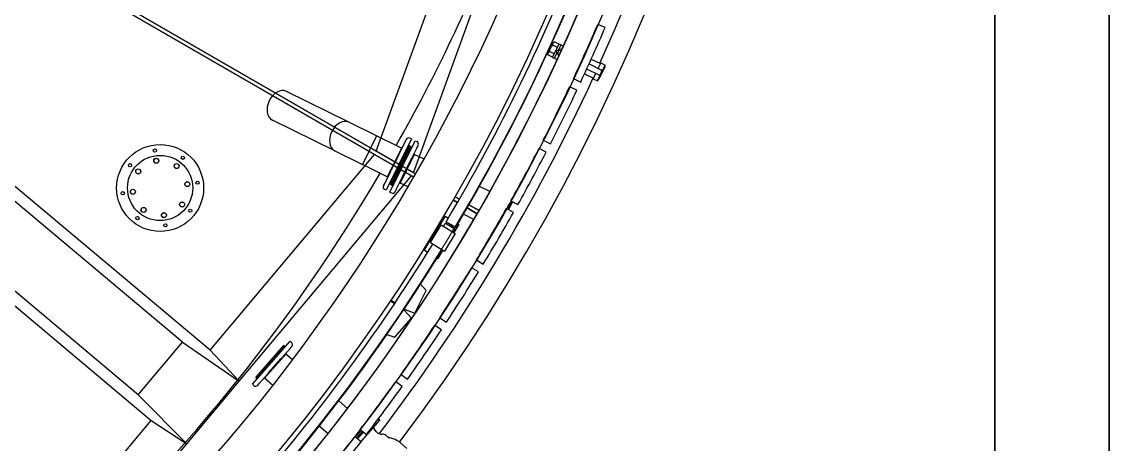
# Model space of a CAD drawing. Header units: millimetres. Extents: x 0 to 59400, y 0 to 42000.
# Drawn here: x 54648 to 59400, y 26217 to 28063 of the extents above; entities that cross this region are included whole.
import ezdxf

# ---------------------------------------------------------------- set-up
doc = ezdxf.new("R2010")
doc.units = ezdxf.units.MM
doc.header["$LTSCALE"] = 100
doc.layers.get('0').update_dxf_attribs({"lineweight": 18})
for name, color, linetype, lineweight in [('Border', 7, 'Continuous', 35), ('Sketch Geometry', 7, 'Continuous', 18), ('Visible', 7, 'Continuous', 25)]:
    doc.layers.add(name, color=color, linetype=linetype, lineweight=lineweight)

# ---------------------------------------------------------------- blocks, each defined once
blk = doc.blocks.new('Borders Bigadan Border')
at = {"layer": 'Border'}
for p, q in [((594, 420), (594, 0)), ((589, 5), (589, 415))]:
    blk.add_line(p, q, dxfattribs=at)

msp = doc.modelspace()

# ---------------------------------------------------------------- linework, layer by layer
at = {"layer": 'Sketch Geometry'}
msp.add_circle((49584.05, 31306.07), 8095.14, dxfattribs=at)
at = {"layer": 'Visible', "color": 9, "true_color": 0xc0c0c0}
for p, q in [((56361.03, 27384.15), (49954.03, 31083.23)), ((49962.03, 31097.09), (56369.03, 27398)), ((55350.23, 26663.49), (50367.43, 30844.55)), ((50616.79, 30700.58), (56188.94, 27483.5)), ((55470.77, 26627.62), (50616.79, 30700.58)), ((56196.94, 27497.36), (50624.79, 30714.44)), ((55157.39, 26433.68), (50174.6, 30614.74)), ((50359.68, 30394.17), (55213.65, 26321.2)), ((56196.94, 27497.36), (56579.07, 28547.26)), ((56359.28, 27403.64), (56759.78, 28504)), ((55470.77, 26627.62), (56188.94, 27483.5)), ((56188.94, 27483.5), (56351.28, 27389.78)), ((56359.28, 27403.64), (56196.94, 27497.36)), ((55598.58, 26492.75), (56351.28, 27389.78)), ((56351.28, 27389.78), (56361.03, 27384.15)), ((56369.03, 27398), (56359.28, 27403.64)), ((56534.24, 27284.15), (56552.29, 27273.72)), ((56552.29, 27273.72), (56534.24, 27284.15)), ((56542.24, 27298), (56560.29, 27287.58)), ((56560.29, 27287.58), (56542.24, 27298)), ((56594.12, 27249.57), (56638.16, 27224.15)), ((56638.16, 27224.15), (56594.12, 27249.57)), ((56602.12, 27263.43), (56646.16, 27238)), ((56646.16, 27238), (56602.12, 27263.43)), ((56415.26, 26889.43), (56390.64, 26916.69)), ((56366.19, 26789.92), (56415.26, 26889.43)), ((56276.38, 26830.7), (56259.04, 26842.28)), ((56262.37, 26847.27), (56279.71, 26835.68)), ((56320.66, 26801.11), (56316.54, 26803.86)), ((56319.87, 26808.85), (56323.99, 26806.1)), ((56323.99, 26806.1), (56366.19, 26789.92)), ((56278.59, 26684.89), (56351.75, 26768.31)), ((56351.75, 26768.31), (56320.66, 26801.11)), ((55157.39, 26433.68), (55350.23, 26663.49)), ((55350.23, 26663.49), (55598.58, 26492.75)), ((56243.98, 26697.21), (56278.59, 26684.89)), ((55598.58, 26492.75), (55470.77, 26627.62)), ((55368.66, 26218.75), (55598.58, 26492.75)), ((55368.66, 26218.75), (55157.39, 26433.68)), ((54495.48, 25465.32), (55213.65, 26321.2)), ((55213.65, 26321.2), (55368.66, 26218.75)), ((54615.97, 25321.72), (55368.66, 26218.75))]:
    msp.add_line(p, q, dxfattribs=at)
at = {"layer": 'Visible'}
for p, q in [((57197.16, 28037.77), (57164.97, 28051.5)), ((56948.34, 27926.7), (56958.88, 27948.06)), ((56958.88, 27948.06), (56969.41, 27969.42)), ((56965.09, 27971.92), (56969.56, 27969.72)), ((56966.7, 27907.41), (56995.89, 27966.6)), ((56988.32, 27951.24), (56968.1, 27961.21)), ((56969.41, 27969.42), (56971.04, 27972.73)), ((56971.04, 27972.73), (56975.12, 27975.45)), ((56995.34, 27965.48), (56975.12, 27975.45)), ((56991.59, 27936.39), (57004.41, 27962.4)), ((56995.89, 27966.6), (57004.41, 27962.4)), ((57003.97, 27961.5), (57013.95, 27956.58)), ((56945.07, 27927.95), (56948.2, 27926.4)), ((56946.71, 27923.4), (56948.34, 27926.7)), ((56946.71, 27923.4), (56947.04, 27918.5)), ((56967.25, 27908.52), (56947.04, 27918.5)), ((56974.28, 27922.76), (56954.06, 27932.73)), ((56966.7, 27907.41), (56975.22, 27903.21)), ((56975.22, 27903.21), (56988.05, 27929.21)), ((56975.67, 27904.1), (56987.41, 27898.31)), ((56982.67, 27931.87), (56986.21, 27939.04)), ((56982.67, 27931.87), (56988.05, 27929.21)), ((56991.59, 27936.39), (56986.21, 27939.04)), ((56989.8, 27925.19), (56988.05, 27929.21)), ((56991.59, 27936.39), (56995.85, 27937.45)), ((57136.57, 27900.1), (57177.02, 27880.59)), ((57170.85, 27829.59), (57116.67, 27856.31)), ((57127.05, 27879.06), (57181.91, 27852.02)), ((57164.01, 27804.54), (57198.04, 27873.55)), ((57178.34, 27883.26), (57166.64, 27859.54)), ((57195.61, 27865.3), (57169.08, 27811.48)), ((57178.34, 27883.26), (57198.04, 27873.55)), ((57058.81, 27814.57), (57090.48, 27799.68)), ((57107.42, 27836.18), (57145.63, 27816.92)), ((57155.59, 27837.12), (57144.31, 27814.25)), ((57144.31, 27814.25), (57164.01, 27804.54)), ((56077.65, 27624.27), (55804.82, 27758.81)), ((57073.47, 27763.48), (57041.79, 27778.37)), ((56015.87, 27498.97), (55743.03, 27633.52)), ((56198.46, 27564.69), (56077.65, 27624.27)), ((56198.46, 27564.69), (56136.68, 27439.4)), ((56198.46, 27564.69), (56136.68, 27439.4)), ((56307.07, 27511.13), (56198.46, 27564.69)), ((56351.19, 27550.87), (56240.62, 27326.65)), ((56256.77, 27318.69), (56367.34, 27542.91)), ((56342.86, 27520.41), (56259.71, 27351.8)), ((56345.55, 27519.08), (56262.41, 27350.47)), ((56262.41, 27350.47), (56345.55, 27519.08)), ((56265.1, 27349.14), (56348.24, 27517.76)), ((56323.5, 27539.92), (56298.59, 27489.41)), ((56323.5, 27539.92), (56324.74, 27542.45)), ((56327.95, 27548.95), (56324.74, 27542.45)), ((56345.55, 27519.08), (56342.86, 27520.41)), ((56351.19, 27550.87), (56344.02, 27554.41)), ((56345.55, 27519.08), (56348.24, 27517.76)), ((56350.61, 27463.76), (56375.52, 27514.27)), ((56367.34, 27542.91), (56374.51, 27539.37)), ((56376.76, 27516.8), (56375.52, 27514.27)), ((56376.76, 27516.8), (56379.97, 27523.3)), ((56927.1, 27545.46), (56958.21, 27529.43)), ((56015.87, 27498.97), (56136.68, 27439.4)), ((56307.07, 27511.13), (56245.28, 27385.84)), ((56307.07, 27511.13), (56245.28, 27385.84)), ((56295.58, 27483.32), (56260.36, 27411.89)), ((56295.58, 27483.32), (56298.59, 27489.41)), ((56362.68, 27483.71), (56300.89, 27358.42)), ((56300.89, 27358.42), (56362.68, 27483.71)), ((56308.86, 27510.25), (56307.07, 27511.13)), ((56360.88, 27484.6), (56362.68, 27483.71)), ((56405.76, 27462.47), (56362.68, 27483.71)), ((56939.89, 27493.87), (56908.78, 27509.9)), ((56245.28, 27385.84), (56136.68, 27439.4)), ((56312.38, 27386.23), (56347.6, 27457.67)), ((56350.61, 27463.76), (56347.6, 27457.67)), ((56257.35, 27405.79), (56232.44, 27355.28)), ((56247.08, 27384.96), (56245.28, 27385.84)), ((56257.35, 27405.79), (56260.36, 27411.89)), ((56284.46, 27329.63), (56309.37, 27380.14)), ((56312.38, 27386.23), (56309.37, 27380.14)), ((56231.2, 27352.76), (56227.99, 27346.26)), ((56231.2, 27352.76), (56232.44, 27355.28)), ((56240.62, 27326.65), (56233.45, 27330.19)), ((56262.41, 27350.47), (56259.71, 27351.8)), ((56262.41, 27350.47), (56265.1, 27349.14)), ((56280.01, 27320.6), (56283.22, 27327.11)), ((56284.46, 27329.63), (56283.22, 27327.11)), ((56299.1, 27359.3), (56300.89, 27358.42)), ((56335.95, 27341.13), (56300.89, 27358.42)), ((56693.17, 27320.73), (56647.5, 27343.26)), ((56256.77, 27318.69), (56263.94, 27315.15)), ((56790.13, 27278.82), (56772.42, 27242.89)), ((56792.75, 27277.34), (56775.04, 27241.42)), ((56785.7, 27281.31), (56816.21, 27264.16)), ((56796.62, 27229.29), (56766.1, 27246.44)), ((56777.11, 27265.96), (56767.18, 27245.83)), ((56497.62, 27213.74), (56473.25, 27173.55)), ((56497.62, 27213.74), (56512.06, 27204.98)), ((56499, 27183), (56540.48, 27158.27)), ((56502.13, 27181.14), (56502.14, 27182.27)), ((56502.57, 27189), (56544.08, 27164.3)), ((56505.7, 27187.13), (56504.71, 27186.58)), ((56623.69, 27199.24), (56577.97, 27221.78)), ((56433.44, 27098.29), (56480.12, 27175.23)), ((56468.58, 27165.86), (56436.42, 27112.85)), ((56438.99, 27111.29), (56471.14, 27164.3)), ((56465.54, 27167.7), (56466.01, 27167.41)), ((56468.58, 27165.86), (56466.01, 27167.41)), ((56468.58, 27165.86), (56473.25, 27173.55)), ((56471.14, 27164.3), (56474.26, 27169.43)), ((56477.52, 27170.96), (56473.25, 27173.55)), ((56475.97, 27168.39), (56474.26, 27169.43)), ((56480.12, 27175.23), (56542.53, 27137.37)), ((56542.53, 27137.37), (56495.85, 27060.42)), ((56537.35, 27160.14), (56519.74, 27170.63)), ((56540.94, 27166.16), (56523.32, 27176.65)), ((56535.69, 27141.52), (56536.21, 27142.37)), ((56557.47, 27177.43), (56536.21, 27142.37)), ((56537.35, 27160.14), (56538.36, 27160.7)), ((56537.35, 27160.14), (56537.35, 27160.14)), ((56540.94, 27166.16), (56540.92, 27165.01)), ((56540.94, 27166.16), (56540.94, 27166.16)), ((56553.35, 27179.93), (56557.47, 27177.43)), ((56407.38, 27064.97), (56431.75, 27105.15)), ((56436.42, 27112.85), (56431.75, 27105.15)), ((56436.03, 27102.56), (56431.75, 27105.15)), ((56433.38, 27114.69), (56433.86, 27114.4)), ((56433.44, 27098.29), (56495.85, 27060.42)), ((56433.86, 27114.4), (56436.42, 27112.85)), ((56438.99, 27111.29), (56435.88, 27106.16)), ((56437.58, 27105.12), (56435.88, 27106.16)), ((56407.38, 27064.97), (56421.81, 27056.21)), ((56467.22, 27028.66), (56488.49, 27063.72)), ((56488.49, 27063.72), (56489.01, 27064.57)), ((56463.11, 27031.16), (56467.22, 27028.66)), ((56634.81, 27022.46), (56664.68, 27004.22)), ((56643.83, 26970.08), (56613.96, 26988.33)), ((56474.62, 26769.27), (56503.8, 26749.95)), ((56481.73, 26716.59), (56452.54, 26735.91)), ((55656.51, 26479.11), (55821.36, 26667.06)), ((55821.36, 26667.06), (55827.37, 26661.79)), ((55670.19, 26508.35), (55794.15, 26649.69)), ((55672.44, 26506.37), (55796.4, 26647.71)), ((55784.71, 26594.95), (55821.84, 26637.29)), ((55794.15, 26649.69), (55796.4, 26647.71)), ((55800.03, 26612.41), (55801.53, 26611.1)), ((55823.7, 26639.4), (55821.84, 26637.29)), ((55823.7, 26639.4), (55828.48, 26644.85)), ((55801.53, 26611.1), (55709.42, 26506.07)), ((55709.42, 26506.07), (55801.53, 26611.1)), ((55727.71, 26529.96), (55780.23, 26589.84)), ((55784.71, 26594.95), (55780.23, 26589.84)), ((55830.92, 26585.32), (55801.53, 26611.1)), ((55686.1, 26482.51), (55723.23, 26524.85)), ((55727.71, 26529.96), (55723.23, 26524.85)), ((56305.34, 26522.05), (56333.8, 26501.69)), ((55656.51, 26479.11), (55662.53, 26473.83)), ((55670.19, 26508.35), (55672.44, 26506.37)), ((55679.46, 26474.94), (55684.24, 26480.39)), ((55686.1, 26482.51), (55684.24, 26480.39)), ((55707.91, 26507.38), (55709.42, 26506.07)), ((55745.53, 26474.39), (55709.42, 26506.07)), ((56310.53, 26469.16), (56282.06, 26489.52)), ((56072.12, 26373.78), (56033.79, 26407.39)), ((56207.23, 26328.64), (56213.05, 26323.53)), ((55986.46, 26263.09), (55948.18, 26296.67)), ((56127.19, 26281.15), (56154.9, 26259.77)), ((56213.05, 26323.53), (56129.8, 26228.61)), ((56197.46, 26271.88), (56187.39, 26284.07)), ((56130.46, 26228.1), (56102.75, 26249.49)), ((56131.64, 26277.72), (56105.21, 26247.59)), ((56136.4, 26274.05), (56109.97, 26243.91)), ((56112.35, 26242.08), (56138.78, 26272.21)), ((56141.16, 26270.37), (56114.73, 26240.24)), ((56239.8, 26254.85), (56244.34, 26250.87)), ((56306.44, 26220.35), (56331.06, 26198.75))]:
    msp.add_line(p, q, dxfattribs=at)
for centre, radius in [((49584.05, 31306.07), 8250), ((55252.7, 27336.84), 190), ((55252.7, 27336.84), 142.5), ((55229.72, 27500.24), 7), ((55235.99, 27455.67), 11), ((55351.99, 27468.63), 7), ((55120.92, 27436.13), 7), ((55156.86, 27409.05), 11), ((55156.86, 27409.05), 10.75), ((55235.99, 27455.67), 10.75), ((55324.91, 27432.69), 11), ((55324.91, 27432.69), 10.75), ((55133.87, 27320.13), 11), ((55133.87, 27320.13), 10.75), ((55371.53, 27353.56), 11), ((55371.53, 27353.56), 10.75), ((55416.1, 27359.82), 7), ((55089.31, 27313.86), 7), ((55180.5, 27241), 11), ((55180.5, 27241), 10.75), ((55269.42, 27218.01), 11), ((55348.55, 27264.64), 11), ((55348.55, 27264.64), 10.75), ((55384.49, 27237.56), 7), ((55153.42, 27205.06), 7), ((55269.42, 27218.01), 10.75), ((55275.68, 27173.45), 7)]:
    msp.add_circle(centre, radius, dxfattribs=at)
at = {"layer": 'Visible', "color": 9, "true_color": 0xc0c0c0}
for radius, start, end in [(8420, 322.893014, 246.750813), (8326.9, 335.718532, 246.329235), (8150, 330.056241, 349.943759), (7695, 330.546133, 338.341067), (8326.9, 322.724495, 335.230091), (7695, 296.716634, 329.503731), (8150, 310.056241, 329.943759)]:
    msp.add_arc((49584.05, 31306.07), radius, start, end, dxfattribs=at)
at = {"layer": 'Visible'}
for centre, radius, start, end in [((49584.05, 31306.07), 8150, 274.709403, 273.296967), ((49584.05, 31306.07), 8030, 274.017858, 44.209996), ((49584.05, 31306.07), 7830, 296.60031, 347.380702), ((49584.05, 31306.07), 8050.85, 329.243935, 339.095318), ((49584.05, 31306.07), 8099.15, 329.243935, 339.097228), ((49584.05, 31306.07), 8250, 334.962437, 336.765564), ((49584.05, 31306.07), 8285, 334.96185, 336.766151), ((57007.76, 27923.96), 18, 91.32251, 219.69102), ((57152.08, 27852.79), 30.74, 311.65441, 355.84686), ((56644.37, 28103.68), 600, 332.39784, 335.10342), ((57181.24, 27850.67), 1.5, 355.84686, 63.75063), ((57005, 27925.85), 200, 342.37756, 344.84118), ((57005, 27925.85), 200, 322.66009, 325.12371), ((57171.51, 27830.94), 1.5, 243.75063, 311.65441), ((49584.05, 31306.07), 8250, 332.881512, 334.684639), ((49584.05, 31306.07), 8285, 332.880925, 334.685226), ((56338.71, 27543.64), 12, 63.75063, 153.75063), ((56326.36, 27511.82), 11, 333.75063, 36.71494), ((56369.2, 27528.61), 12, 333.75063, 63.75063), ((56351.48, 27499.44), 11, 90.78633, 153.75063), ((49584.05, 31306.07), 8250, 330.800587, 332.603714), ((49584.05, 31306.07), 8285, 330.8, 332.604301), ((56238.76, 27340.95), 12, 153.75063, 243.75063), ((56256.48, 27370.12), 11, 270.78633, 333.75063), ((56281.6, 27357.73), 11, 153.75063, 216.71494), ((56269.25, 27325.91), 12, 243.75063, 333.75063), ((49584.05, 31306.07), 8250, 328.719662, 330.522789), ((49584.05, 31306.07), 8285, 328.719076, 330.523376), ((49584.05, 31306.07), 8050.85, 329.077287, 329.194267), ((56507.14, 27182.21), 5, 119.09938, 179.33882), ((49584.05, 31306.07), 8099.15, 329.075377, 329.194267), ((56535.92, 27165.07), 5, 299.09938, 359.33882), ((49584.05, 31306.07), 8050.85, 318.418746, 328.436777), ((49584.05, 31306.07), 8099.15, 318.416836, 328.438687), ((49584.05, 31306.07), 8250, 326.638738, 328.441864), ((49584.05, 31306.07), 8285, 326.638151, 328.442451), ((49584.05, 31306.07), 8250, 324.557813, 326.36094), ((49584.05, 31306.07), 8285, 324.557226, 326.361526), ((55819.46, 26652.77), 12, 318.74812, 48.74812), ((55794.78, 26629.18), 11, 75.78381, 138.74812), ((55690.6, 26510.4), 11, 138.74812, 201.71243), ((55670.44, 26482.86), 12, 228.74812, 318.74812), ((49584.05, 31306.07), 8250, 322.476888, 324.280015), ((49584.05, 31306.07), 8285, 322.476301, 324.280601), ((56193.56, 26289.17), 8, 138.74812, 219.55373), ((49584.05, 31306.07), 8250, 320.395963, 322.19909), ((56220.59, 26290.99), 30, 219.55373, 272.84355), ((56223.32, 26236.05), 25, 48.74812, 92.84355), ((56260.83, 26269.66), 25, 228.74812, 258.90403), ((56235.23, 26139.15), 108, 48.74812, 78.90403), ((49584.05, 31306.07), 8285, 320.395376, 322.199677)]:
    msp.add_arc(centre, radius, start, end, dxfattribs=at)
for centre in [(55773.92, 27696.16), (56046.76, 27561.62), (56046.76, 27561.62)]:
    msp.add_ellipse(centre, major_axis=(-30.89, -62.65), ratio=0.7071068, start_param=3.1415927, end_param=6.2831853, dxfattribs=at)
for points, weights in [([(56954.06, 27932.73), (56955.62, 27941.45), (56958.88, 27948.06)], [1.68820457608, 1.81878765449, 1.81878765449]), ([(56958.88, 27948.06), (56962.14, 27954.67), (56968.1, 27961.21)], [1.81878765449, 1.81878765449, 1.68820457608]), ([(56968.1, 27961.21), (56967.78, 27966.12), (56969.41, 27969.42)], [1.68820457608, 1.81878765449, 1.81878765449]), ([(56969.41, 27969.42), (56971.04, 27972.73), (56975.12, 27975.45)], [1.81878765449, 1.81878765449, 1.68820457608]), ([(56947.04, 27918.5), (56946.71, 27923.4), (56948.34, 27926.7)], [1.68820457608, 1.81878765449, 1.81878765449]), ([(56948.34, 27926.7), (56949.97, 27930.01), (56954.06, 27932.73)], [1.81878765449, 1.81878765449, 1.68820457608])]:
    msp.add_rational_spline(points, weights, degree=2, dxfattribs=at)
for points, knots in [([(56324.74, 27542.45), (56324.74, 27542.45), (56324.74, 27542.45), (56324.76, 27542.48), (56324.71, 27542.36), (56324.48, 27541.85), (56324.29, 27541.48), (56323.88, 27540.69), (56323.7, 27540.33), (56323.5, 27539.92)], [-2.35538518, -2.35538518, -2.35538518, -2.35538518, -2.34888191, -2.34888191, -2.04388778, -2.04388778, -1.75433311, -1.75433311, -1.56067003, -1.56067003, -1.56067003, -1.56067003]), ([(56375.52, 27514.27), (56375.52, 27514.29), (56375.53, 27514.3), (56375.85, 27514.95), (56376.1, 27515.49), (56376.48, 27516.29), (56376.62, 27516.56), (56376.75, 27516.79), (56376.77, 27516.82), (56376.76, 27516.8)], [-2.35538518, -2.35538518, -2.35538518, -2.35538518, -2.34888191, -2.34888191, -2.04388778, -2.04388778, -1.75433311, -1.75433311, -1.56067003, -1.56067003, -1.56067003, -1.56067003]), ([(56298.59, 27489.41), (56298.58, 27489.4), (56298.58, 27489.39), (56298.28, 27488.78), (56297.95, 27488.08), (56297.21, 27486.57), (56296.82, 27485.78), (56296.13, 27484.42), (56295.86, 27483.87), (56295.58, 27483.32)], [-2.3553859, -2.3553859, -2.3553859, -2.3553859, -2.34903119, -2.34903119, -2.04397145, -2.04397145, -1.75435964, -1.75435964, -1.56067004, -1.56067004, -1.56067004, -1.56067004]), ([(56347.6, 27457.67), (56347.61, 27457.69), (56347.62, 27457.7), (56348.06, 27458.59), (56348.47, 27459.47), (56349.27, 27461.1), (56349.64, 27461.85), (56350.21, 27462.97), (56350.42, 27463.39), (56350.61, 27463.76)], [-2.3553859, -2.3553859, -2.3553859, -2.3553859, -2.34903119, -2.34903119, -2.04397145, -2.04397145, -1.75435964, -1.75435964, -1.56067004, -1.56067004, -1.56067004, -1.56067004]), ([(56260.36, 27411.89), (56260.35, 27411.87), (56260.34, 27411.85), (56259.9, 27410.96), (56259.49, 27410.08), (56258.69, 27408.45), (56258.32, 27407.7), (56257.75, 27406.58), (56257.54, 27406.17), (56257.35, 27405.79)], [-2.35538518, -2.35538518, -2.35538518, -2.35538518, -2.34888191, -2.34888191, -2.04388778, -2.04388778, -1.75433311, -1.75433311, -1.56067003, -1.56067003, -1.56067003, -1.56067003]), ([(56309.37, 27380.14), (56309.38, 27380.15), (56309.38, 27380.17), (56309.68, 27380.77), (56310.01, 27381.48), (56310.75, 27382.99), (56311.14, 27383.78), (56311.83, 27385.13), (56312.1, 27385.68), (56312.38, 27386.23)], [-2.35538518, -2.35538518, -2.35538518, -2.35538518, -2.34888191, -2.34888191, -2.04388778, -2.04388778, -1.75433311, -1.75433311, -1.56067003, -1.56067003, -1.56067003, -1.56067003]), ([(56232.44, 27355.28), (56232.44, 27355.27), (56232.43, 27355.26), (56232.11, 27354.6), (56231.86, 27354.06), (56231.48, 27353.26), (56231.34, 27353), (56231.21, 27352.77), (56231.19, 27352.74), (56231.2, 27352.76)], [-2.3553859, -2.3553859, -2.3553859, -2.3553859, -2.34903119, -2.34903119, -2.04397145, -2.04397145, -1.75435964, -1.75435964, -1.56067004, -1.56067004, -1.56067004, -1.56067004]), ([(56283.22, 27327.11), (56283.21, 27327.09), (56283.21, 27327.1), (56283.25, 27327.21), (56283.38, 27327.5), (56283.83, 27328.39), (56284.13, 27328.95), (56284.46, 27329.63)], [-3.61969905, -3.61969905, -3.61969905, -3.61969905, -3.48259137, -3.48259137, -3.04174028, -3.04174028, -2.64266854, -2.64266854, -2.64266854, -2.64266854]), ([(55821.84, 26637.29), (55821.85, 26637.3), (55821.86, 26637.31), (55822.34, 26637.86), (55822.72, 26638.32), (55823.3, 26638.99), (55823.5, 26639.21), (55823.68, 26639.4), (55823.72, 26639.42), (55823.7, 26639.4)], [-2.35538518, -2.35538518, -2.35538518, -2.35538518, -2.34888191, -2.34888191, -2.04388778, -2.04388778, -1.75433311, -1.75433311, -1.56067003, -1.56067003, -1.56067003, -1.56067003]), ([(55780.23, 26589.84), (55780.24, 26589.85), (55780.26, 26589.87), (55780.91, 26590.62), (55781.54, 26591.36), (55782.73, 26592.73), (55783.28, 26593.35), (55784.12, 26594.29), (55784.43, 26594.63), (55784.71, 26594.95)], [-2.3553859, -2.3553859, -2.3553859, -2.3553859, -2.34903119, -2.34903119, -2.04397145, -2.04397145, -1.75435964, -1.75435964, -1.56067004, -1.56067004, -1.56067004, -1.56067004]), ([(55723.23, 26524.85), (55723.24, 26524.86), (55723.25, 26524.87), (55723.7, 26525.38), (55724.2, 26525.98), (55725.3, 26527.25), (55725.88, 26527.91), (55726.9, 26529.04), (55727.31, 26529.5), (55727.71, 26529.96)], [-2.35538518, -2.35538518, -2.35538518, -2.35538518, -2.34888191, -2.34888191, -2.04388778, -2.04388778, -1.75433311, -1.75433311, -1.56067003, -1.56067003, -1.56067003, -1.56067003]), ([(55684.24, 26480.39), (55684.23, 26480.38), (55684.24, 26480.39), (55684.31, 26480.49), (55684.51, 26480.73), (55685.17, 26481.48), (55685.6, 26481.94), (55686.1, 26482.51)], [-3.61969905, -3.61969905, -3.61969905, -3.61969905, -3.48259137, -3.48259137, -3.04174028, -3.04174028, -2.64266854, -2.64266854, -2.64266854, -2.64266854])]:
    msp.add_open_spline(points, degree=3, knots=knots, dxfattribs=at)

# ---------------------------------------------------------------- block references
at = {"xscale": 100, "yscale": 100, "zscale": 100}
msp.add_blockref('Borders Bigadan Border', (0, 0), dxfattribs=at)

doc.saveas('drawing.dxf')
